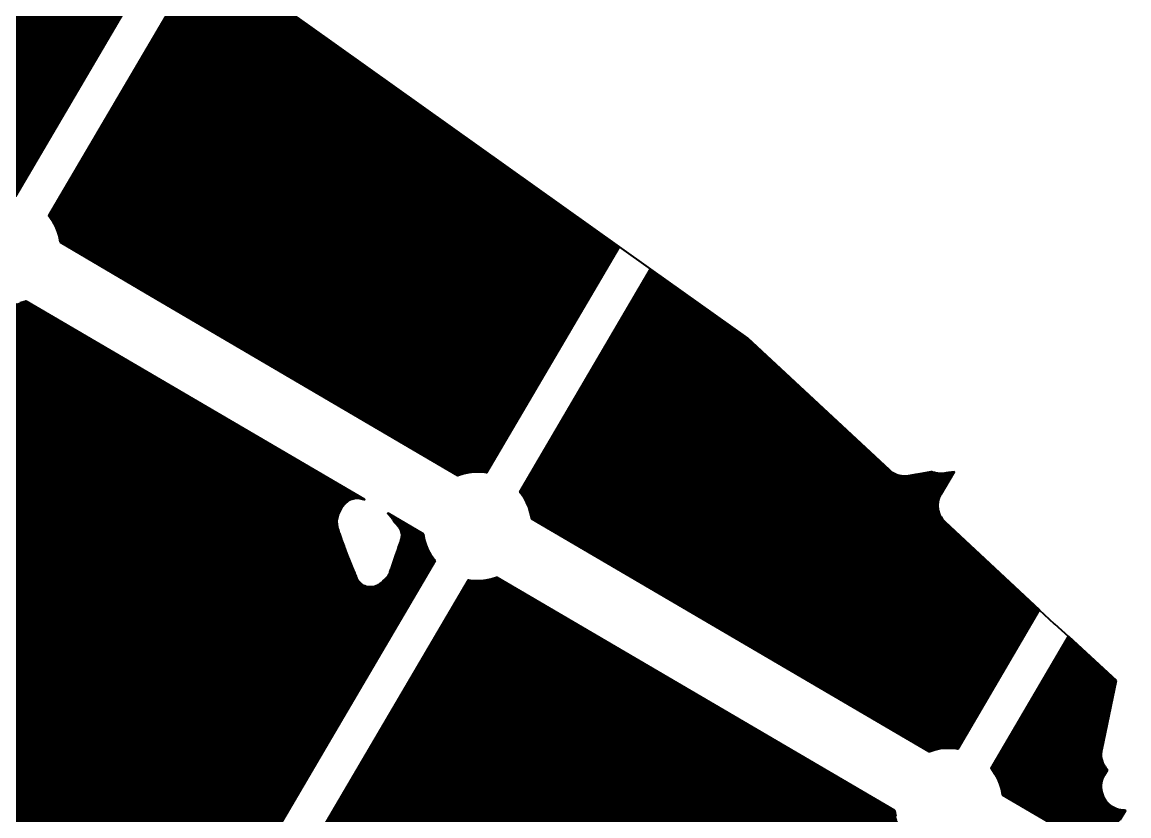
# Model space of a CAD drawing. Header units: metres. Extents: x 729569 to 733474, y 1423763 to 1426173.
# Drawn here: x 731808.3 to 732051.5, y 1425202.3 to 1425376.7 of the extents above; entities that cross this region are included whole.
import ezdxf

# ---------------------------------------------------------------- set-up
doc = ezdxf.new("R2010")
doc.units = ezdxf.units.M
for name, color, linetype in [('GREEN_AREA', 7, 'Continuous'), ('PARCEL_BORDER', 7, 'Continuous'), ('PARCEL_L', 7, 'Continuous')]:
    doc.layers.add(name, color=color, linetype=linetype)

msp = doc.modelspace()

# ---------------------------------------------------------------- hatches: boundary and pattern name
at = {"layer": 'GREEN_AREA', "true_color": 0x96c896}
h = msp.add_hatch(dxfattribs=at)
h.set_pattern_fill('SOLID')
h.paths.add_polyline_path([(731816.69, 1425328.33), (731816.68, 1425328.47), (731816.44, 1425329.62), (731816.08, 1425330.74), (731815.62, 1425331.83), (731815.06, 1425332.86), (731814.39, 1425333.83), (731814.16, 1425334.11), (731848.28, 1425392.3), (731871.46, 1425375.77), (731836.75, 1425316.57), (731816.69, 1425328.33)])
h = msp.add_hatch(dxfattribs=at)
h.set_pattern_fill('SOLID')
h.paths.add_polyline_path([(731998.77, 1425278.28), (731999.16, 1425277.95), (731999.59, 1425277.66), (732000.04, 1425277.42), (732000.51, 1425277.22), (732001, 1425277.08), (732001.51, 1425276.98), (732002.02, 1425276.94), (732002.53, 1425276.95), (732003.04, 1425277.01), (732004.64, 1425277.29), (732006.45, 1425277.61), (732008.02, 1425277.88), (732008.15, 1425277.9), (732008.3, 1425277.83), (732008.76, 1425277.69), (732009.23, 1425277.6), (732009.48, 1425277.56), (732010.01, 1425277.51), (732010.53, 1425277.52), (732011.06, 1425277.58), (732011.38, 1425277.63), (732011.65, 1425277.68), (732011.88, 1425277.7), (732011.93, 1425277.71), (732012.5, 1425277.79), (732013.08, 1425277.86), (732010.2, 1425273.03), (732009.98, 1425272.6), (732009.79, 1425272.15), (732009.65, 1425271.69), (732009.56, 1425271.21), (732009.51, 1425270.73), (732009.51, 1425270.24), (732009.55, 1425269.76), (732009.64, 1425269.28), (732009.78, 1425268.82), (732009.96, 1425268.37), (732010.19, 1425267.94), (732010.45, 1425267.54), (732010.76, 1425267.16), (732011.1, 1425266.81), (732031.78, 1425247.57), (732013.86, 1425217.02), (732013.51, 1425217.09), (732012.33, 1425217.19), (732011.15, 1425217.18), (732009.98, 1425217.05), (732008.83, 1425216.81), (732007.71, 1425216.46), (732007.58, 1425216.4), (731920.21, 1425267.63), (731920.19, 1425267.77), (731919.95, 1425268.92), (731919.6, 1425270.05), (731919.14, 1425271.13), (731918.57, 1425272.16), (731917.91, 1425273.14), (731917.68, 1425273.42), (731946.39, 1425322.38), (731967.65, 1425307.22), (731998.77, 1425278.28)])
h = msp.add_hatch(dxfattribs=at)
h.set_pattern_fill('SOLID')
h.paths.add_polyline_path([(731883.41, 1425271.79), (731883.06, 1425271.89), (731882.79, 1425271.95), (731882.47, 1425272.01), (731882.18, 1425272.05), (731881.89, 1425272.06), (731881.59, 1425272.05), (731881.3, 1425272), (731881.01, 1425271.94), (731880.72, 1425271.86), (731880.44, 1425271.76), (731880.17, 1425271.62), (731879.92, 1425271.47), (731879.68, 1425271.28), (731879.45, 1425271.09), (731879.25, 1425270.9), (731879.07, 1425270.69), (731878.78, 1425270.33), (731878.57, 1425270.04), (731878.27, 1425269.55), (731878.07, 1425269.19), (731877.83, 1425268.65), (731877.72, 1425268.37), (731877.64, 1425268.08), (731877.52, 1425267.54), (731877.46, 1425267.19), (731877.45, 1425266.84), (731877.45, 1425266.77), (731877.48, 1425266.35), (731877.51, 1425266.15), (731877.57, 1425265.88), (731877.68, 1425265.44), (731877.72, 1425265.29), (731877.98, 1425264.48), (731878.01, 1425264.39), (731878.46, 1425263.08), (731878.48, 1425263.03), (731879.04, 1425261.51), (731879.05, 1425261.48), (731879.66, 1425259.87), (731879.67, 1425259.84), (731880.29, 1425258.25), (731880.3, 1425258.23), (731880.88, 1425256.78), (731880.89, 1425256.76), (731881.38, 1425255.57), (731881.39, 1425255.53), (731881.68, 1425254.85), (731881.71, 1425254.78), (731881.85, 1425254.47), (731881.93, 1425254.31), (731881.99, 1425254.21), (731882.14, 1425253.94), (731882.32, 1425253.7), (731882.34, 1425253.68), (731882.54, 1425253.46), (731882.76, 1425253.26), (731883, 1425253.09), (731883.26, 1425252.93), (731883.53, 1425252.81), (731883.56, 1425252.8), (731883.87, 1425252.69), (731884.2, 1425252.62), (731884.26, 1425252.6), (731884.55, 1425252.57), (731884.84, 1425252.57), (731885.13, 1425252.59), (731885.24, 1425252.6), (731885.48, 1425252.64), (731885.72, 1425252.7), (731885.95, 1425252.78), (731886.1, 1425252.84), (731886.31, 1425252.93), (731886.51, 1425253.04), (731886.71, 1425253.15), (731886.98, 1425253.33), (731887.24, 1425253.55), (731887.44, 1425253.73), (731887.6, 1425253.89), (731887.67, 1425253.97), (731887.86, 1425254.1), (731888, 1425254.22), (731888.24, 1425254.42), (731888.45, 1425254.64), (731888.64, 1425254.89), (731888.8, 1425255.15), (731888.93, 1425255.43), (731889.05, 1425255.71), (731889.1, 1425255.84), (731889.34, 1425256.5), (731889.35, 1425256.53), (731889.68, 1425257.45), (731889.68, 1425257.47), (731890.05, 1425258.53), (731890.05, 1425258.54), (731890.43, 1425259.62), (731890.43, 1425259.62), (731890.76, 1425260.6), (731890.77, 1425260.6), (731891.02, 1425261.35), (731891.02, 1425261.36), (731891.15, 1425261.74), (731891.28, 1425262.1), (731891.41, 1425262.47), (731891.44, 1425262.56), (731891.53, 1425262.85), (731891.6, 1425263.1), (731891.64, 1425263.35), (731891.67, 1425263.51), (731891.69, 1425263.81), (731891.69, 1425264.1), (731891.66, 1425264.4), (731891.59, 1425264.69), (731891.5, 1425264.97), (731891.39, 1425265.24), (731891.24, 1425265.5), (731891.08, 1425265.74), (731890.88, 1425265.97), (731890.81, 1425266.04), (731890.79, 1425266.07), (731890.61, 1425266.31), (731890.41, 1425266.53), (731890.28, 1425266.67), (731890.1, 1425266.83), (731890.08, 1425266.84), (731890.05, 1425266.92), (731889.88, 1425267.21), (731889.75, 1425267.41), (731889.64, 1425267.57), (731889.41, 1425267.88), (731889.31, 1425268.01), (731889.01, 1425268.36), (731888.86, 1425268.52), (731888.62, 1425268.76), (731896.47, 1425264.16), (731896.49, 1425264.02), (731896.73, 1425262.87), (731897.08, 1425261.74), (731897.54, 1425260.66), (731898.11, 1425259.63), (731898.77, 1425258.66), (731899.01, 1425258.38), (731876.21, 1425219.5), (731804.49, 1425261.55), (731755.82, 1425178.54), (731735.76, 1425190.31), (731735.75, 1425190.45), (731735.51, 1425191.6), (731735.15, 1425192.72), (731734.69, 1425193.81), (731734.13, 1425194.84), (731733.46, 1425195.81), (731733.23, 1425196.09), (731802.82, 1425314.77), (731803.18, 1425314.71), (731804.35, 1425314.6), (731805.53, 1425314.61), (731806.7, 1425314.74), (731807.85, 1425314.98), (731808.98, 1425315.33), (731809.1, 1425315.39), (731883.52, 1425271.76), (731883.45, 1425271.78), (731883.41, 1425271.79)])
h = msp.add_hatch(dxfattribs=at)
h.set_pattern_fill('SOLID')
h.paths.add_polyline_path([(731851.5, 1425159.9), (731852, 1425159.6), (731852.17, 1425159.5), (731852.79, 1425159.17), (731852.95, 1425159.1), (731853.58, 1425158.81), (731853.82, 1425158.72), (731854.23, 1425158.57), (731854.46, 1425158.5), (731854.7, 1425158.45), (731854.92, 1425158.4), (731855.26, 1425158.36), (731855.6, 1425158.36), (731855.94, 1425158.4), (731856.03, 1425158.41), (731856.3, 1425158.47), (731856.57, 1425158.55), (731856.83, 1425158.66), (731857.08, 1425158.79), (731857.31, 1425158.95), (731857.53, 1425159.12), (731857.55, 1425159.14), (731857.77, 1425159.36), (731857.97, 1425159.59), (731858.14, 1425159.84), (731858.28, 1425160.11), (731858.4, 1425160.4), (731858.48, 1425160.69), (731858.49, 1425160.72), (731858.55, 1425161.01), (731858.57, 1425161.31), (731858.57, 1425161.6), (731858.54, 1425161.9), (731858.48, 1425162.18), (731858.39, 1425162.47), (731858.35, 1425162.56), (731858.23, 1425162.84), (731858.09, 1425163.11), (731857.92, 1425163.35), (731857.75, 1425163.57), (731857.49, 1425163.86), (731857.11, 1425164.24), (731856.96, 1425164.39), (731856.33, 1425164.93), (731856.22, 1425165.02), (731855.56, 1425165.54), (731855.45, 1425165.62), (731855, 1425165.94), (731854.82, 1425166.06), (731854.75, 1425166.1), (731906.34, 1425254.08), (731906.7, 1425254.01), (731907.87, 1425253.91), (731909.05, 1425253.92), (731910.22, 1425254.04), (731911.37, 1425254.28), (731912.49, 1425254.64), (731912.62, 1425254.69), (731999.99, 1425203.46), (732000.01, 1425203.32), (732000.25, 1425202.17), (732000.6, 1425201.05), (732001.06, 1425199.96), (732001.63, 1425198.93), (732002.29, 1425197.96), (732002.52, 1425197.68), (731979.73, 1425158.8), (731908.01, 1425200.86), (731859.34, 1425117.85), (731839.28, 1425129.61), (731839.26, 1425129.75), (731839.02, 1425130.9), (731838.67, 1425132.02), (731838.21, 1425133.11), (731837.64, 1425134.14), (731836.98, 1425135.11), (731836.75, 1425135.39), (731851.23, 1425160.09), (731851.31, 1425160.03), (731851.5, 1425159.9)])
h = msp.add_hatch(dxfattribs=at)
h.set_pattern_fill('SOLID')
h.paths.add_polyline_path([(732045.49, 1425216.87), (732045.42, 1425216.39), (732045.39, 1425215.89), (732045.41, 1425215.4), (732045.48, 1425214.91), (732045.59, 1425214.43), (732045.76, 1425213.97), (732045.97, 1425213.52), (732046.22, 1425213.1), (732046.51, 1425212.7), (732046.76, 1425212.42), (732046.09, 1425211.3), (732045.87, 1425210.88), (732045.68, 1425210.43), (732045.54, 1425209.97), (732045.44, 1425209.49), (732045.4, 1425209.01), (732045.39, 1425208.53), (732045.44, 1425208.05), (732045.53, 1425207.57), (732045.67, 1425207.11), (732045.74, 1425206.9), (732045.92, 1425206.44), (732046.15, 1425206.01), (732046.42, 1425205.6), (732046.73, 1425205.21), (732047.07, 1425204.86), (732047.45, 1425204.55), (732047.86, 1425204.27), (732048.29, 1425204.03), (732048.75, 1425203.84), (732049.22, 1425203.7), (732049.7, 1425203.6), (732050.19, 1425203.55), (732050.41, 1425203.54), (732050.75, 1425203.49), (732049.51, 1425201.38), (732049.29, 1425200.96), (732049.11, 1425200.51), (732048.97, 1425200.05), (732048.88, 1425199.58), (732048.83, 1425199.1), (732048.83, 1425198.62), (732048.88, 1425198.14), (732048.97, 1425197.67), (732049.1, 1425197.21), (732050.24, 1425193.94), (732050.28, 1425193.83), (732051.46, 1425190.67), (732023.73, 1425206.93), (732023.71, 1425207.07), (732023.47, 1425208.23), (732023.12, 1425209.35), (732022.66, 1425210.43), (732022.09, 1425211.47), (732021.43, 1425212.44), (732021.19, 1425212.72), (732038.17, 1425241.67), (732048.66, 1425232.04), (732045.49, 1425216.87)])
at = {"layer": 'PARCEL_L', "true_color": 0xffffc8}
h = msp.add_hatch(dxfattribs=at)
h.set_pattern_fill('SOLID')
h.paths.add_polyline_path([(731779.17, 1425455.6), (731820.03, 1425412.54), (731820.38, 1425412.2), (731820.76, 1425411.91), (731841.33, 1425397.25), (731806.83, 1425338.41), (731806.47, 1425338.48), (731805.3, 1425338.58), (731804.12, 1425338.57), (731802.95, 1425338.45), (731801.8, 1425338.21), (731800.67, 1425337.85), (731800.54, 1425337.8), (731733.23, 1425377.27), (731779.17, 1425455.6)])
h = msp.add_hatch(dxfattribs=at)
h.set_pattern_fill('SOLID')
h.paths.add_polyline_path([(731871.46, 1425375.77), (731939.44, 1425327.33), (731910.35, 1425277.72), (731909.99, 1425277.78), (731908.81, 1425277.89), (731907.64, 1425277.88), (731906.47, 1425277.75), (731905.31, 1425277.51), (731904.19, 1425277.16), (731904.06, 1425277.1), (731836.75, 1425316.57), (731871.46, 1425375.77)])
h = msp.add_hatch(dxfattribs=at)
h.set_pattern_fill('SOLID')
h.paths.add_polyline_path([(731804.49, 1425261.55), (731876.21, 1425219.5), (731829.42, 1425139.69), (731829.06, 1425139.76), (731827.89, 1425139.86), (731826.71, 1425139.85), (731825.54, 1425139.73), (731824.38, 1425139.48), (731823.26, 1425139.13), (731823.13, 1425139.08), (731755.82, 1425178.54), (731804.49, 1425261.55)])
h.paths.add_polyline_path([(731786.15, 1425199.7), (731786.42, 1425199.59), (731786.71, 1425199.51), (731786.8, 1425199.49), (731786.83, 1425199.48), (731787.11, 1425199.4), (731787.4, 1425199.34), (731787.69, 1425199.32), (731787.98, 1425199.32), (731788.27, 1425199.35), (731788.56, 1425199.41), (731788.84, 1425199.5), (731789.11, 1425199.61), (731789.37, 1425199.75), (731789.61, 1425199.91), (731789.84, 1425200.1), (731790.04, 1425200.3), (731790.23, 1425200.53), (731790.39, 1425200.77), (731790.53, 1425201.03), (731790.64, 1425201.3), (731790.72, 1425201.58), (731790.78, 1425201.87), (731790.81, 1425202.16), (731790.81, 1425202.45), (731790.81, 1425202.47), (731790.78, 1425202.76), (731790.73, 1425203.05), (731790.64, 1425203.33), (731790.53, 1425203.6), (731790.39, 1425203.86), (731790.23, 1425204.11), (731790.2, 1425204.15), (731790.01, 1425204.38), (731789.8, 1425204.59), (731789.71, 1425204.68), (731789.5, 1425204.85), (731789.28, 1425205), (731789.17, 1425205.07), (731788.91, 1425205.21), (731788.63, 1425205.33), (731788.35, 1425205.42), (731788.06, 1425205.49), (731787.76, 1425205.52), (731787.46, 1425205.52), (731787.16, 1425205.49), (731786.87, 1425205.44), (731786.58, 1425205.35), (731786.46, 1425205.31), (731786.16, 1425205.18), (731785.88, 1425205.03), (731785.8, 1425204.98), (731785.55, 1425204.81), (731785.33, 1425204.62), (731785.13, 1425204.41), (731784.94, 1425204.18), (731784.78, 1425203.93), (731784.65, 1425203.67), (731784.54, 1425203.39), (731784.46, 1425203.11), (731784.41, 1425202.82), (731784.39, 1425202.53), (731784.39, 1425202.23), (731784.42, 1425201.94), (731784.49, 1425201.65), (731784.58, 1425201.37), (731784.69, 1425201.1), (731784.84, 1425200.84), (731785.01, 1425200.6), (731785.2, 1425200.38), (731785.41, 1425200.17), (731785.64, 1425199.99), (731785.89, 1425199.83), (731786.15, 1425199.7)])

# ---------------------------------------------------------------- linework, layer by layer
at = {"layer": 'PARCEL_BORDER', "lineweight": 50, "true_color": 0x323232}
for points in [[(731779.17, 1425455.6), (731820.03, 1425412.54), (731820.38, 1425412.2), (731820.76, 1425411.91), (731841.33, 1425397.25), (731806.83, 1425338.41), (731806.47, 1425338.48), (731805.3, 1425338.58), (731804.12, 1425338.57), (731802.95, 1425338.45), (731801.8, 1425338.21), (731800.67, 1425337.85), (731800.54, 1425337.8), (731733.23, 1425377.27), (731779.17, 1425455.6)], [(731871.46, 1425375.77), (731939.44, 1425327.33), (731910.35, 1425277.72), (731909.99, 1425277.78), (731908.81, 1425277.89), (731907.64, 1425277.88), (731906.47, 1425277.75), (731905.31, 1425277.51), (731904.19, 1425277.16), (731904.06, 1425277.1), (731836.75, 1425316.57), (731871.46, 1425375.77)], [(731804.49, 1425261.55), (731876.21, 1425219.5), (731829.42, 1425139.69), (731829.06, 1425139.76), (731827.89, 1425139.86), (731826.71, 1425139.85), (731825.54, 1425139.73), (731824.38, 1425139.48), (731823.26, 1425139.13), (731823.13, 1425139.08), (731755.82, 1425178.54), (731804.49, 1425261.55)]]:
    msp.add_lwpolyline(points, close=True, dxfattribs=at)
at = {"layer": 'PARCEL_BORDER', "lineweight": 40, "true_color": 0x323232}
for points in [[(731713.17, 1425389.03), (731800.54, 1425337.8), (731800.67, 1425337.85), (731801.8, 1425338.21), (731802.95, 1425338.45), (731804.12, 1425338.57), (731805.3, 1425338.58), (731806.47, 1425338.48), (731806.83, 1425338.41), (731841.33, 1425397.25)], [(731848.28, 1425392.3), (731814.16, 1425334.11), (731814.39, 1425333.83), (731815.06, 1425332.86), (731815.62, 1425331.83), (731816.08, 1425330.74), (731816.44, 1425329.62), (731816.68, 1425328.47), (731816.69, 1425328.33), (731904.06, 1425277.1), (731904.19, 1425277.16), (731905.31, 1425277.51), (731906.47, 1425277.75), (731907.64, 1425277.88), (731908.81, 1425277.89), (731909.99, 1425277.78), (731910.35, 1425277.72), (731939.44, 1425327.33), (731946.39, 1425322.38), (731917.68, 1425273.42), (731917.91, 1425273.14), (731918.57, 1425272.16), (731919.14, 1425271.13), (731919.6, 1425270.05), (731919.95, 1425268.92), (731920.19, 1425267.77), (731920.21, 1425267.63), (732007.58, 1425216.4), (732007.71, 1425216.46), (732008.83, 1425216.81), (732009.98, 1425217.05), (732011.15, 1425217.18), (732012.33, 1425217.19), (732013.51, 1425217.09), (732013.86, 1425217.02), (732031.78, 1425247.57), (732035.08, 1425244.5), (732035.1, 1425244.48), (732038.17, 1425241.67), (732021.19, 1425212.72), (732021.43, 1425212.44), (732022.09, 1425211.47), (732022.66, 1425210.43), (732023.12, 1425209.35), (732023.47, 1425208.23), (732023.71, 1425207.07), (732023.73, 1425206.93), (732051.46, 1425190.67)]]:
    msp.add_lwpolyline(points, dxfattribs=at)
at = {"layer": 'PARCEL_BORDER', "lineweight": 50, "true_color": 0x326432}
for points in [[(731816.69, 1425328.33), (731816.68, 1425328.47), (731816.44, 1425329.62), (731816.08, 1425330.74), (731815.62, 1425331.83), (731815.06, 1425332.86), (731814.39, 1425333.83), (731814.16, 1425334.11), (731848.28, 1425392.3), (731871.46, 1425375.77), (731836.75, 1425316.57), (731816.69, 1425328.33)], [(731998.77, 1425278.28), (731999.16, 1425277.95), (731999.59, 1425277.66), (732000.04, 1425277.42), (732000.51, 1425277.22), (732001, 1425277.08), (732001.51, 1425276.98), (732002.02, 1425276.94), (732002.53, 1425276.95), (732003.04, 1425277.01), (732004.64, 1425277.29), (732006.45, 1425277.61), (732008.02, 1425277.88), (732008.15, 1425277.9), (732008.3, 1425277.83), (732008.76, 1425277.69), (732009.23, 1425277.6), (732009.48, 1425277.56), (732010.01, 1425277.51), (732010.53, 1425277.52), (732011.06, 1425277.58), (732011.38, 1425277.63), (732011.65, 1425277.68), (732011.88, 1425277.7), (732011.93, 1425277.71), (732012.5, 1425277.79), (732013.08, 1425277.86), (732010.2, 1425273.03), (732009.98, 1425272.6), (732009.79, 1425272.15), (732009.65, 1425271.69), (732009.56, 1425271.21), (732009.51, 1425270.73), (732009.51, 1425270.24), (732009.55, 1425269.76), (732009.64, 1425269.28), (732009.78, 1425268.82), (732009.96, 1425268.37), (732010.19, 1425267.94), (732010.45, 1425267.54), (732010.76, 1425267.16), (732011.1, 1425266.81), (732031.78, 1425247.57), (732013.86, 1425217.02), (732013.51, 1425217.09), (732012.33, 1425217.19), (732011.15, 1425217.18), (732009.98, 1425217.05), (732008.83, 1425216.81), (732007.71, 1425216.46), (732007.58, 1425216.4), (731920.21, 1425267.63), (731920.19, 1425267.77), (731919.95, 1425268.92), (731919.6, 1425270.05), (731919.14, 1425271.13), (731918.57, 1425272.16), (731917.91, 1425273.14), (731917.68, 1425273.42), (731946.39, 1425322.38), (731967.65, 1425307.22), (731998.77, 1425278.28)]]:
    msp.add_lwpolyline(points, close=True, dxfattribs=at)
for points in [[(731807.85, 1425314.98), (731808.98, 1425315.33), (731809.1, 1425315.39), (731883.52, 1425271.76), (731883.45, 1425271.78), (731883.41, 1425271.79), (731883.41, 1425271.79), (731883.06, 1425271.89), (731882.79, 1425271.95), (731882.47, 1425272.01), (731882.18, 1425272.05), (731881.89, 1425272.06), (731881.59, 1425272.05), (731881.3, 1425272), (731881.01, 1425271.94), (731880.72, 1425271.86), (731880.44, 1425271.76), (731880.17, 1425271.62), (731879.92, 1425271.47), (731879.68, 1425271.28), (731879.45, 1425271.09), (731879.25, 1425270.9), (731879.07, 1425270.69), (731878.78, 1425270.33), (731878.57, 1425270.04), (731878.27, 1425269.55), (731878.07, 1425269.19), (731877.83, 1425268.65), (731877.72, 1425268.37), (731877.64, 1425268.08), (731877.52, 1425267.54), (731877.46, 1425267.19), (731877.45, 1425266.84), (731877.45, 1425266.77), (731877.48, 1425266.35), (731877.51, 1425266.15), (731877.57, 1425265.88), (731877.68, 1425265.44), (731877.72, 1425265.29), (731877.98, 1425264.48), (731878.01, 1425264.39), (731878.46, 1425263.08), (731878.48, 1425263.03), (731879.04, 1425261.51), (731879.05, 1425261.48), (731879.66, 1425259.87), (731879.67, 1425259.84), (731880.29, 1425258.25), (731880.3, 1425258.23), (731880.88, 1425256.78), (731880.89, 1425256.76), (731881.38, 1425255.57), (731881.39, 1425255.53), (731881.68, 1425254.85), (731881.71, 1425254.78), (731881.85, 1425254.47), (731881.93, 1425254.31), (731881.99, 1425254.21), (731882.14, 1425253.94), (731882.32, 1425253.7), (731882.34, 1425253.68), (731882.54, 1425253.46), (731882.76, 1425253.26), (731883, 1425253.09), (731883.26, 1425252.93), (731883.53, 1425252.81), (731883.56, 1425252.8), (731883.87, 1425252.69), (731884.2, 1425252.62), (731884.26, 1425252.6), (731884.55, 1425252.57), (731884.84, 1425252.57), (731885.13, 1425252.59), (731885.24, 1425252.6), (731885.48, 1425252.64), (731885.72, 1425252.7), (731885.95, 1425252.78), (731886.1, 1425252.84), (731886.31, 1425252.93), (731886.51, 1425253.04), (731886.71, 1425253.15), (731886.98, 1425253.33), (731887.24, 1425253.55), (731887.44, 1425253.73), (731887.6, 1425253.89), (731887.67, 1425253.97), (731887.86, 1425254.1), (731888, 1425254.22), (731888.24, 1425254.42), (731888.45, 1425254.64), (731888.64, 1425254.89), (731888.8, 1425255.15), (731888.93, 1425255.43), (731889.05, 1425255.71), (731889.1, 1425255.84), (731889.34, 1425256.5), (731889.35, 1425256.53), (731889.68, 1425257.45), (731889.68, 1425257.47), (731890.05, 1425258.53), (731890.05, 1425258.54), (731890.43, 1425259.62), (731890.43, 1425259.62), (731890.76, 1425260.6), (731890.77, 1425260.6), (731891.02, 1425261.35), (731891.02, 1425261.36), (731891.15, 1425261.74), (731891.28, 1425262.1), (731891.41, 1425262.47), (731891.44, 1425262.56), (731891.53, 1425262.85), (731891.6, 1425263.1), (731891.64, 1425263.35), (731891.67, 1425263.51), (731891.69, 1425263.81), (731891.69, 1425264.1), (731891.66, 1425264.4), (731891.59, 1425264.69), (731891.5, 1425264.97), (731891.39, 1425265.24), (731891.24, 1425265.5), (731891.08, 1425265.74), (731890.88, 1425265.97), (731890.81, 1425266.04), (731890.79, 1425266.07), (731890.61, 1425266.31), (731890.41, 1425266.53), (731890.28, 1425266.67), (731890.1, 1425266.83), (731890.08, 1425266.84), (731890.05, 1425266.92), (731889.88, 1425267.21), (731889.75, 1425267.41), (731889.64, 1425267.57), (731889.41, 1425267.88), (731889.31, 1425268.01), (731889.01, 1425268.36), (731888.86, 1425268.52), (731888.62, 1425268.76), (731896.47, 1425264.16), (731896.49, 1425264.02), (731896.73, 1425262.87), (731897.08, 1425261.74), (731897.54, 1425260.66), (731898.11, 1425259.63), (731898.77, 1425258.66), (731899.01, 1425258.38), (731876.21, 1425219.5), (731804.49, 1425261.55)], [(731854.75, 1425166.1), (731906.34, 1425254.08), (731906.7, 1425254.01), (731907.87, 1425253.91), (731909.05, 1425253.92), (731910.22, 1425254.04), (731911.37, 1425254.28), (731912.49, 1425254.64), (731912.62, 1425254.69), (731999.99, 1425203.46), (732000.01, 1425203.32), (732000.25, 1425202.17)], [(732051.46, 1425190.67), (732023.73, 1425206.93), (732023.71, 1425207.07), (732023.47, 1425208.23), (732023.12, 1425209.35), (732022.66, 1425210.43), (732022.09, 1425211.47), (732021.43, 1425212.44), (732021.19, 1425212.72), (732038.17, 1425241.67), (732048.66, 1425232.04), (732045.49, 1425216.87), (732045.49, 1425216.87), (732045.42, 1425216.39), (732045.39, 1425215.89), (732045.41, 1425215.4), (732045.48, 1425214.91), (732045.59, 1425214.43), (732045.76, 1425213.97), (732045.97, 1425213.52), (732046.22, 1425213.1), (732046.51, 1425212.7), (732046.76, 1425212.42), (732046.09, 1425211.3), (732045.87, 1425210.88), (732045.68, 1425210.43), (732045.54, 1425209.97), (732045.44, 1425209.49), (732045.4, 1425209.01), (732045.39, 1425208.53), (732045.44, 1425208.05), (732045.53, 1425207.57), (732045.67, 1425207.11), (732045.74, 1425206.9), (732045.92, 1425206.44), (732046.15, 1425206.01), (732046.42, 1425205.6), (732046.73, 1425205.21), (732047.07, 1425204.86), (732047.45, 1425204.55), (732047.86, 1425204.27), (732048.29, 1425204.03), (732048.75, 1425203.84), (732049.22, 1425203.7), (732049.7, 1425203.6), (732050.19, 1425203.55), (732050.41, 1425203.54), (732050.75, 1425203.49), (732049.51, 1425201.38)]]:
    msp.add_lwpolyline(points, dxfattribs=at)

doc.saveas('drawing.dxf')
